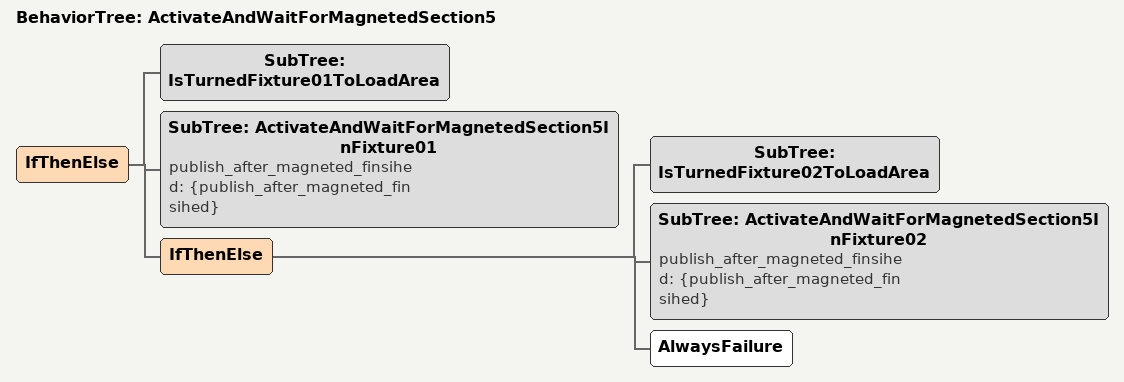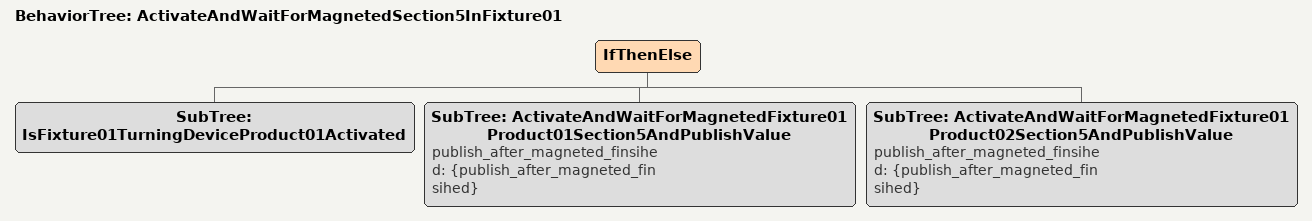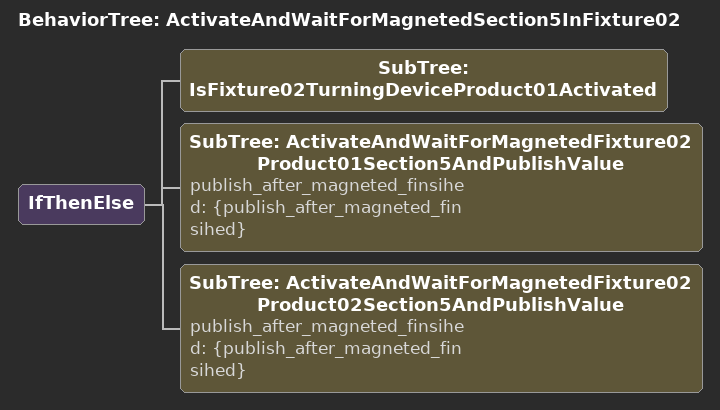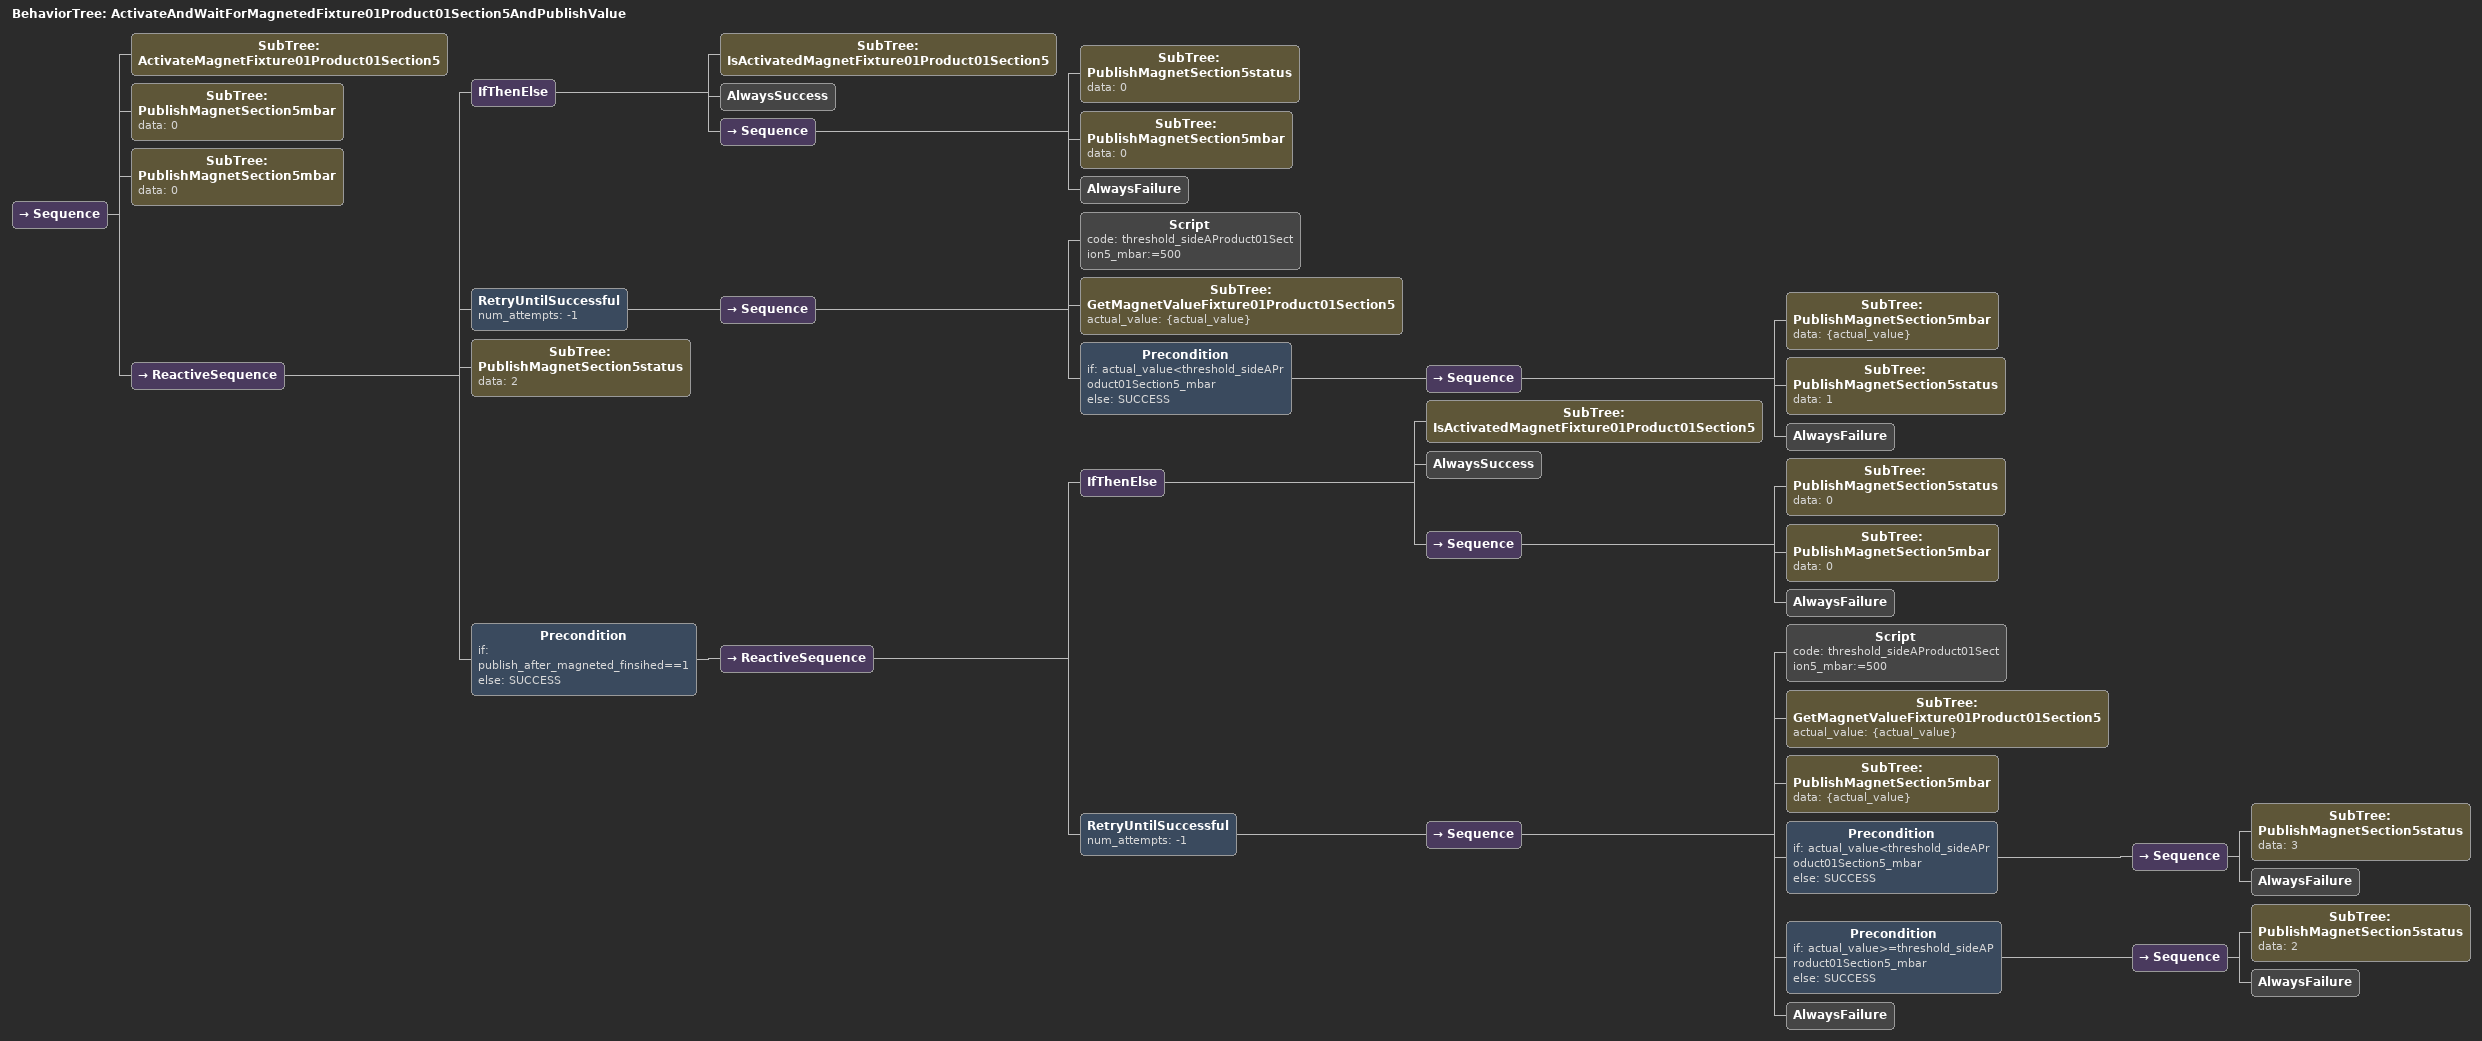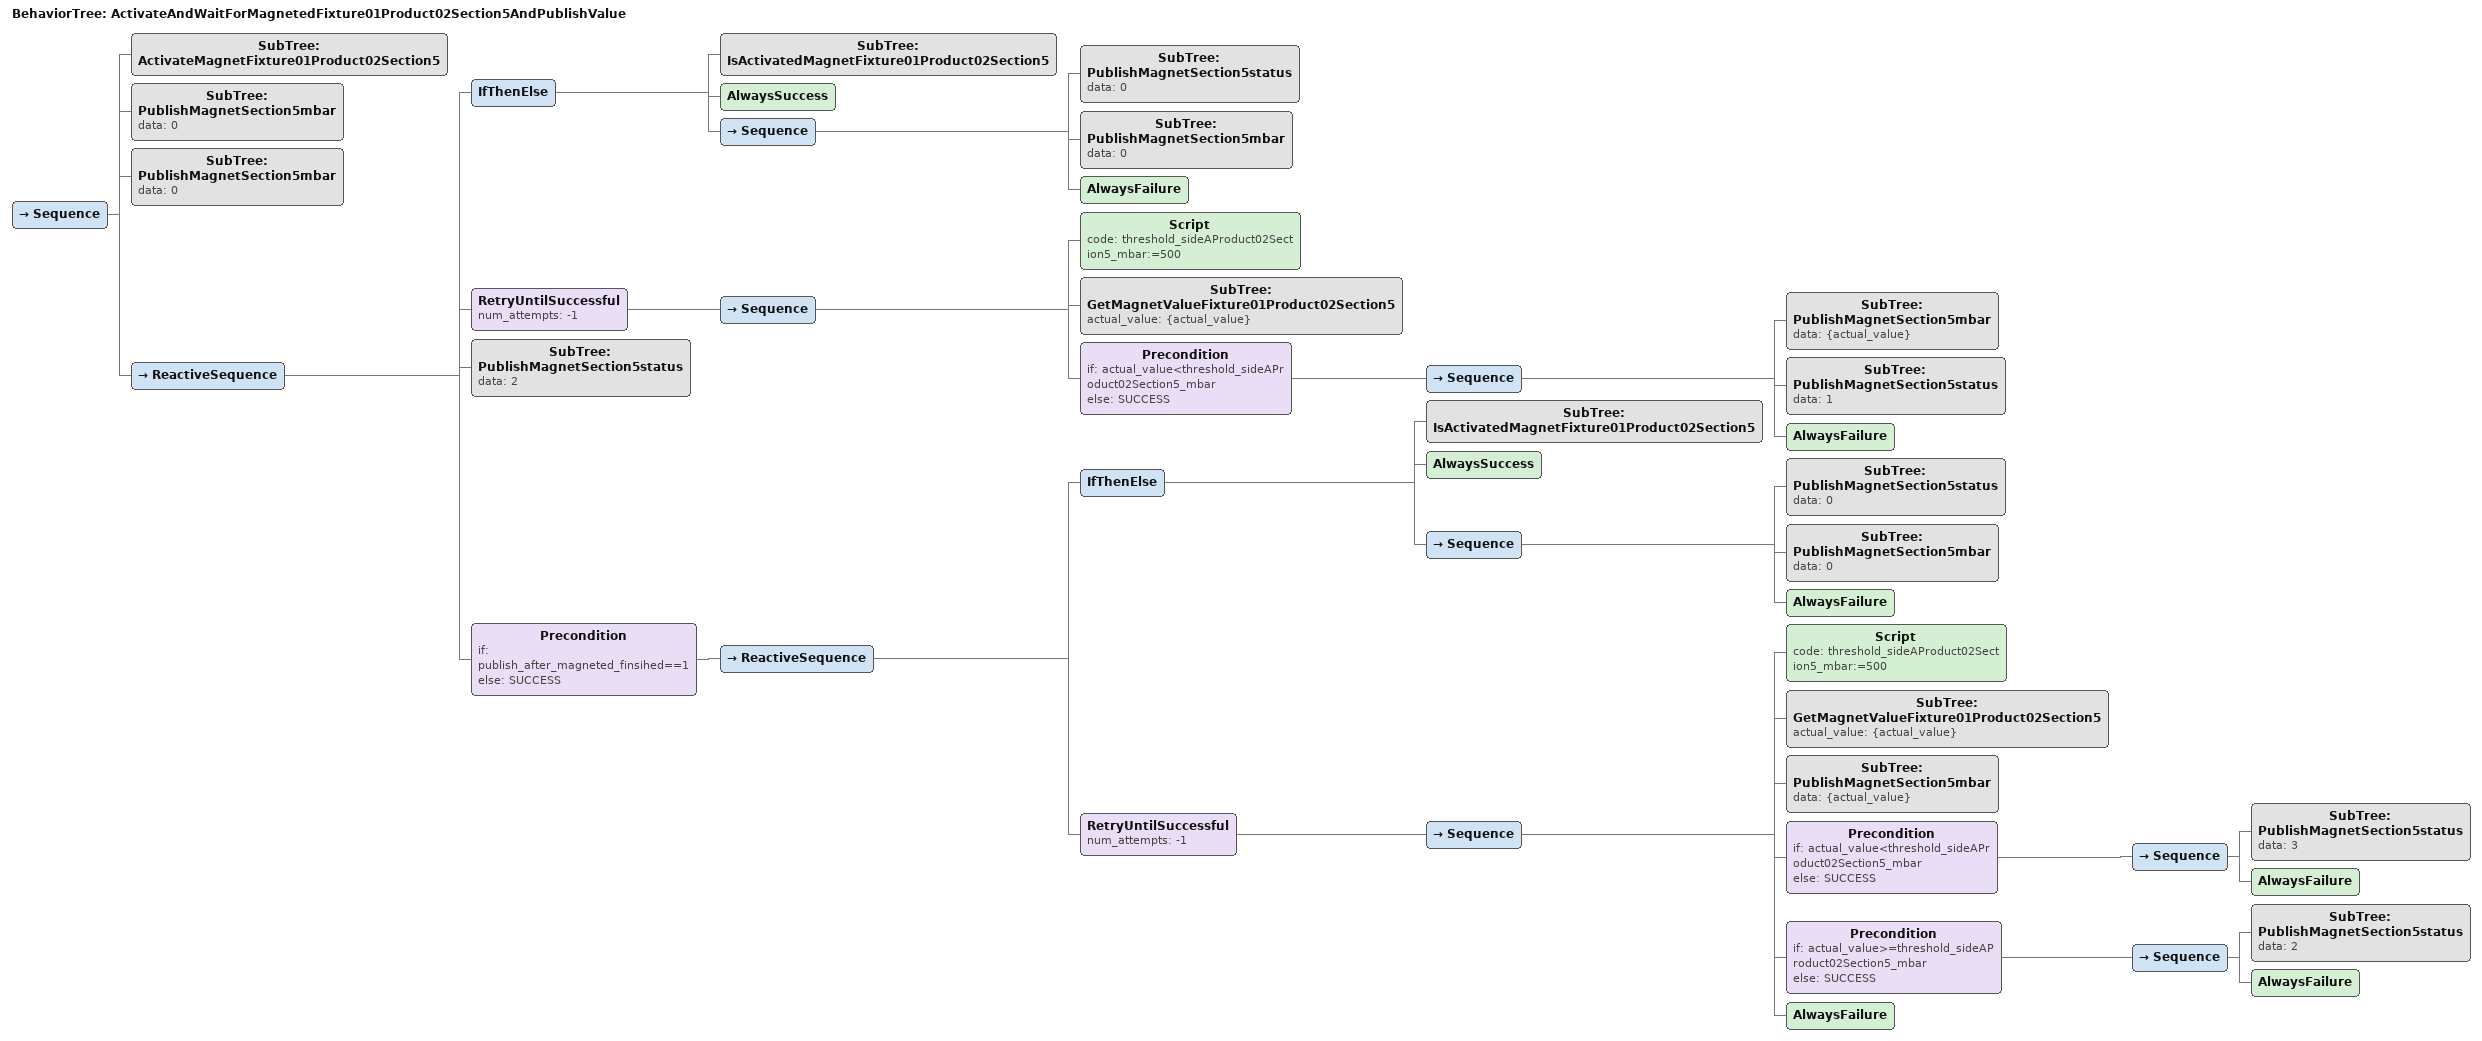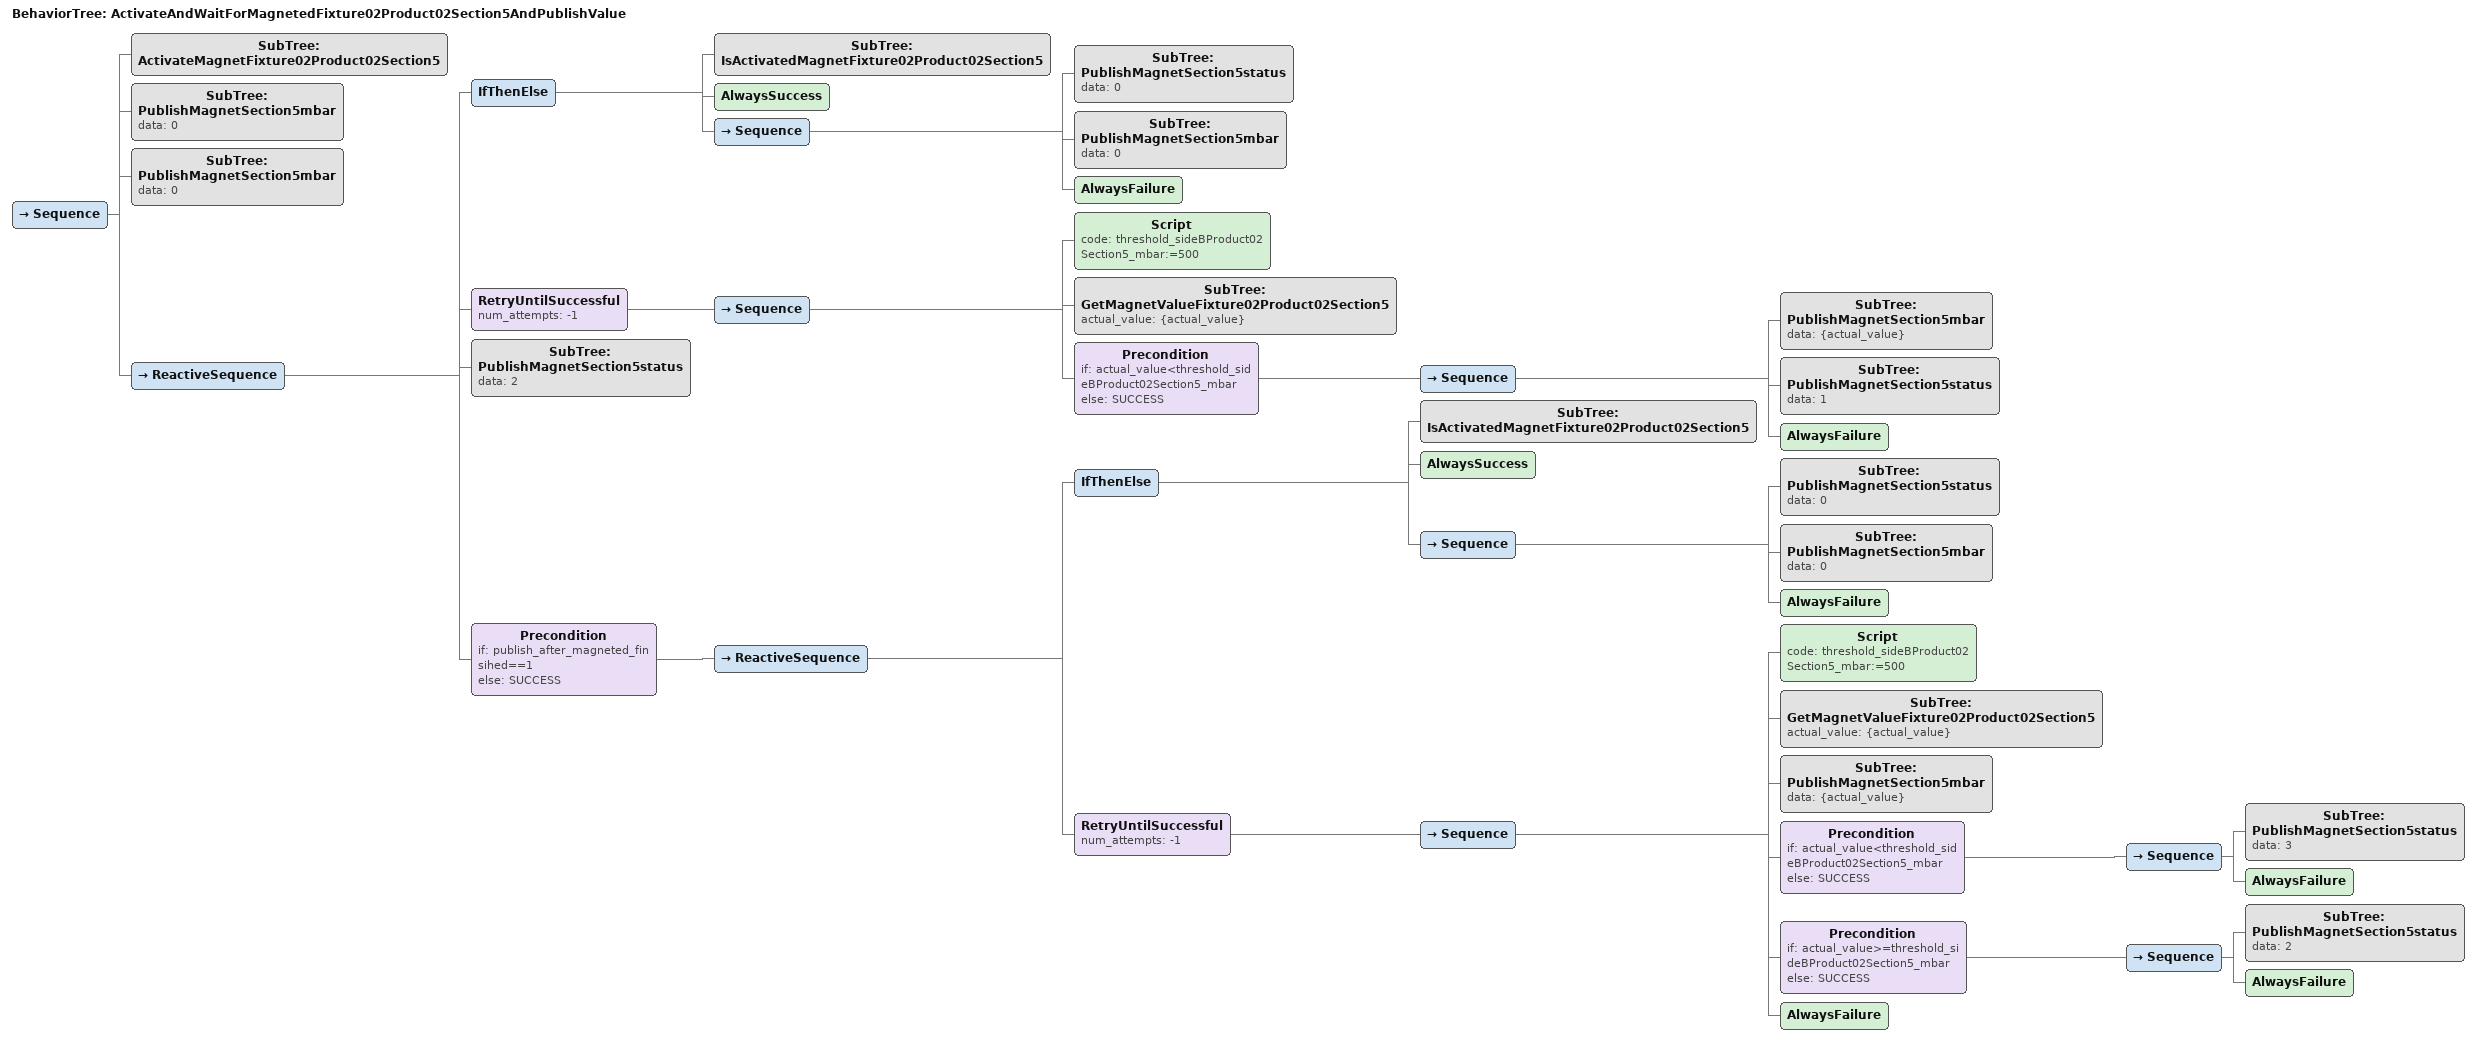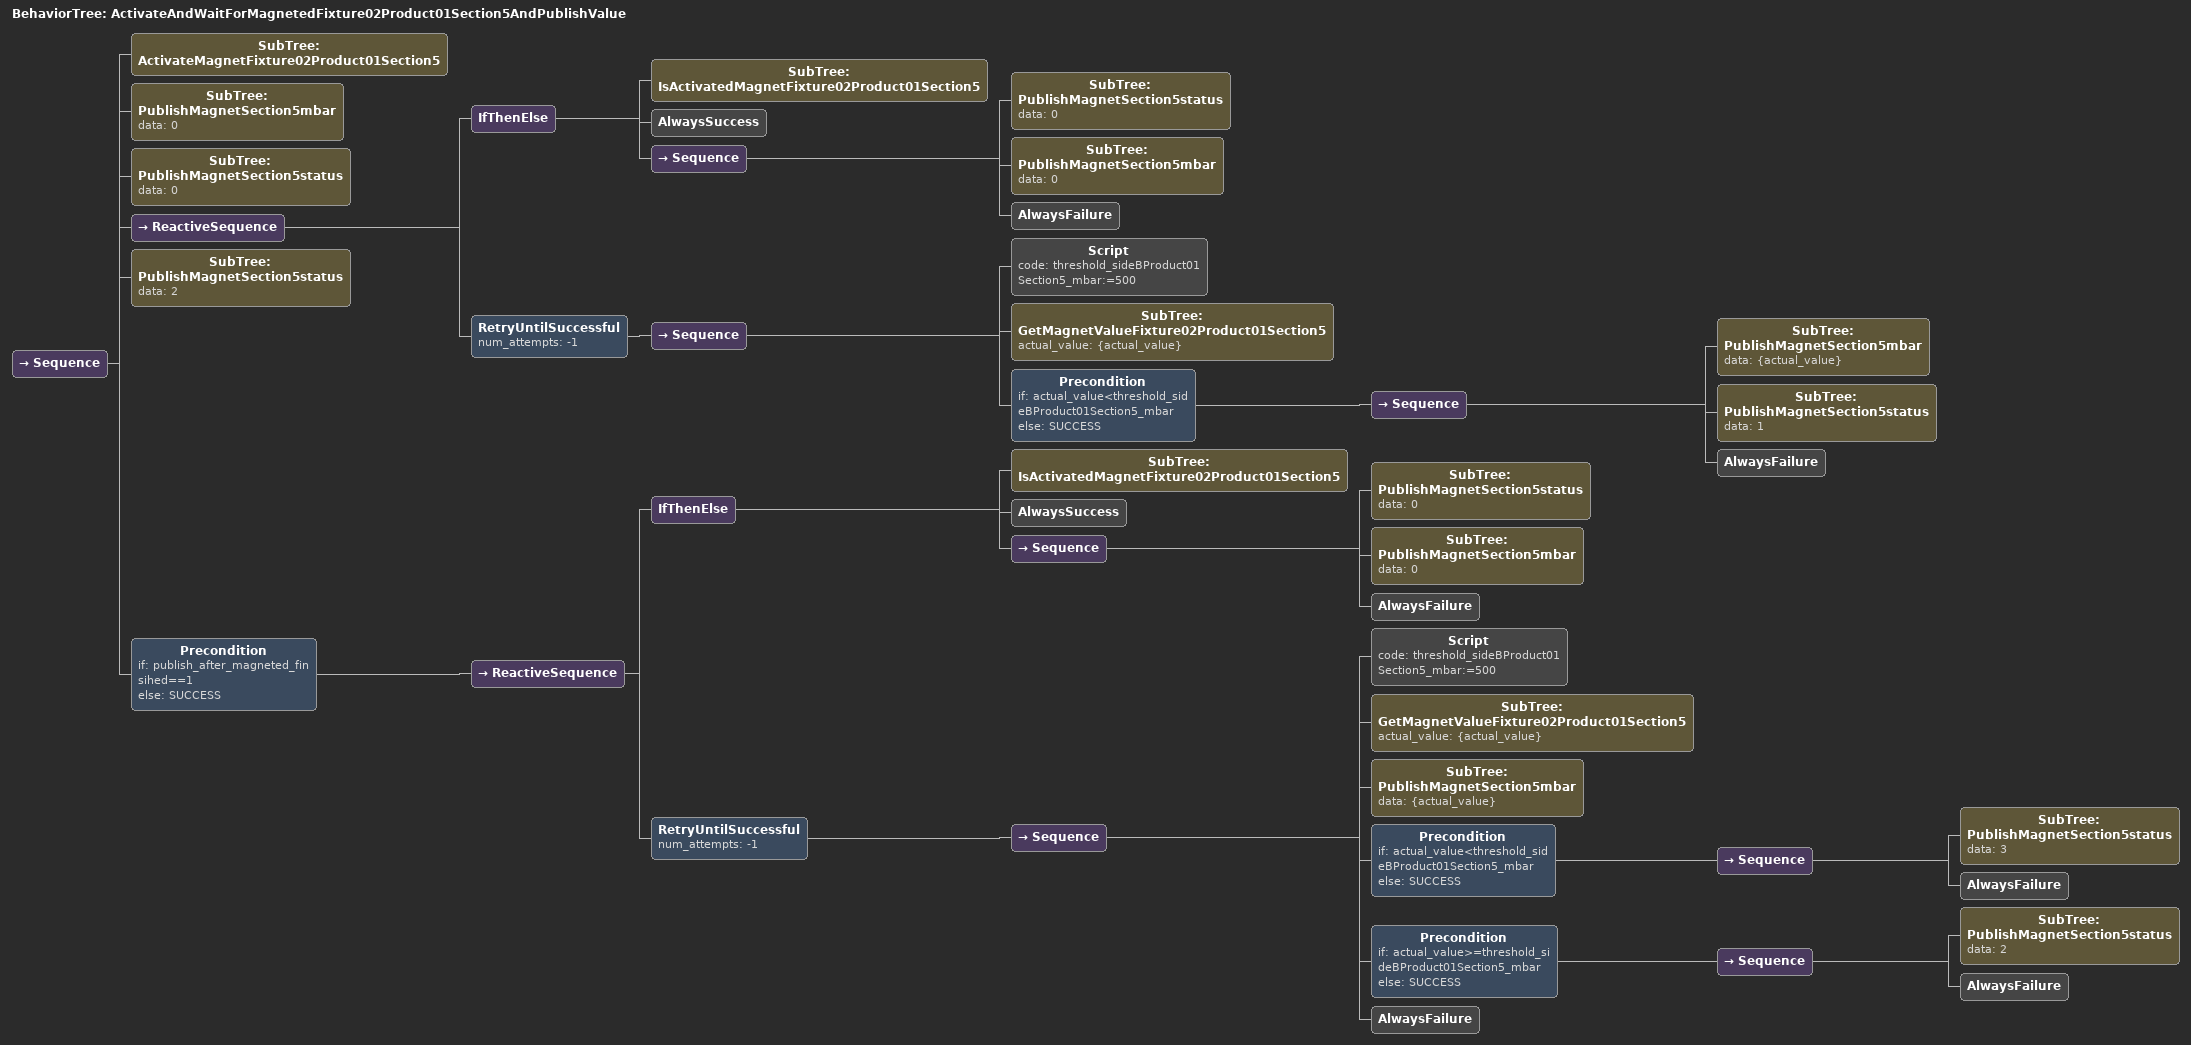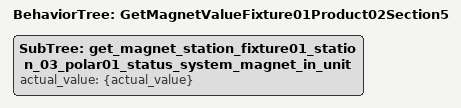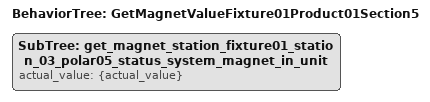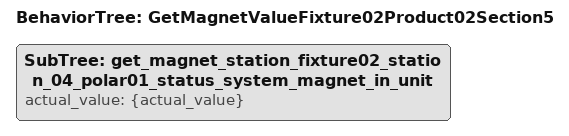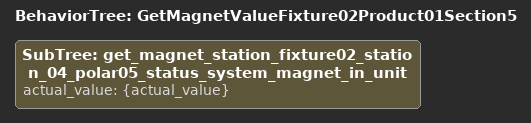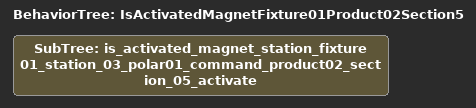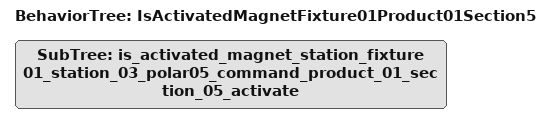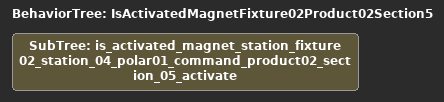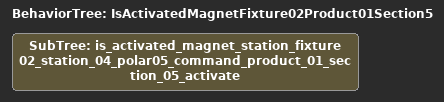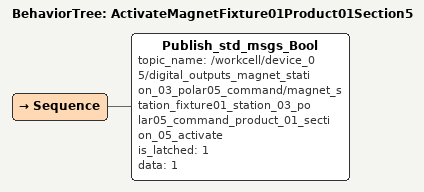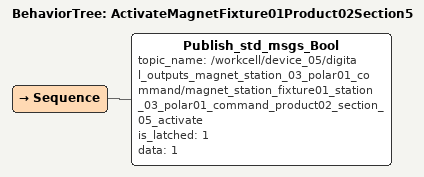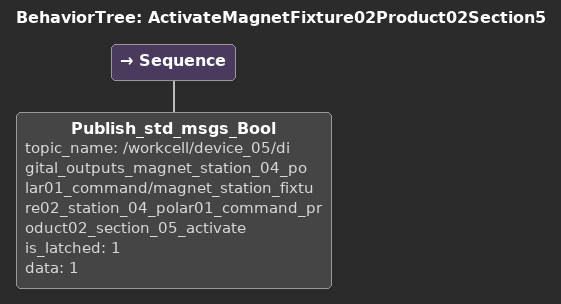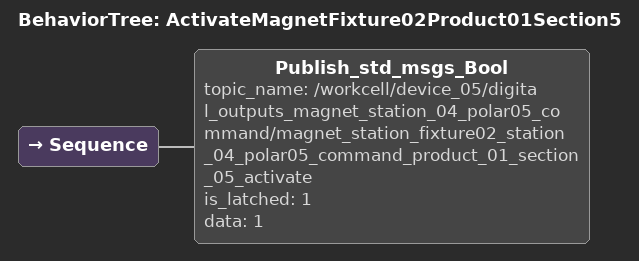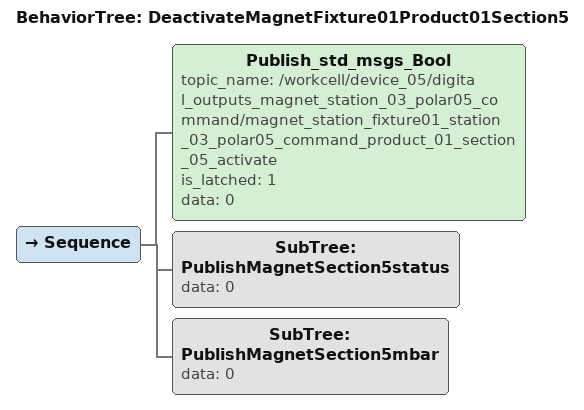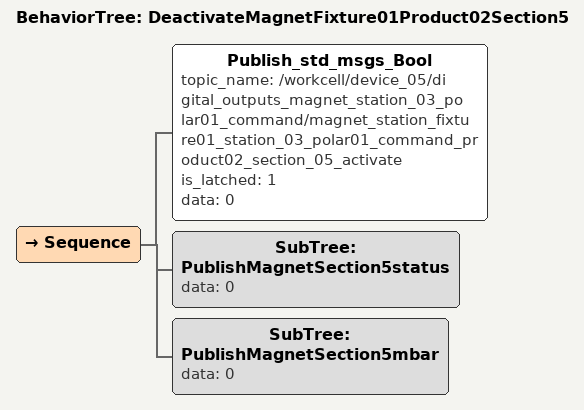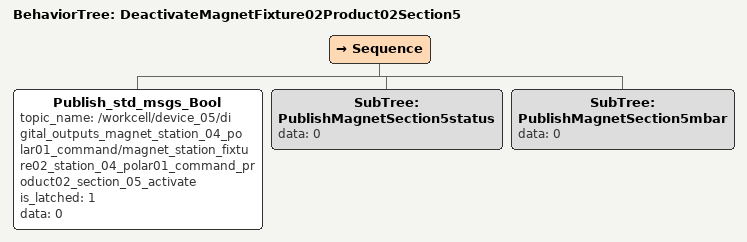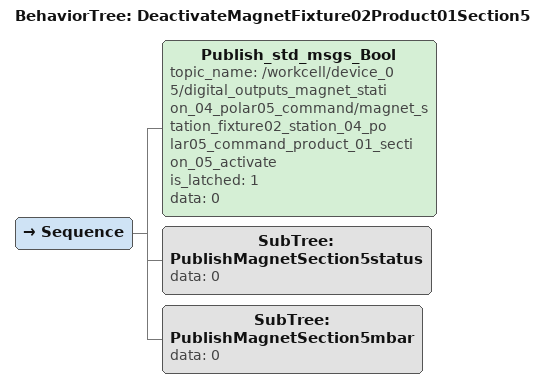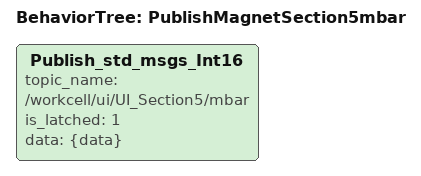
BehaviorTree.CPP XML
<BehaviorTree ID="ActivateAndWaitForMagnetedSection5">
   <IfThenElse>
    <SubTree ID="IsTurnedFixture01ToLoadArea"/>
    <SubTree ID="ActivateAndWaitForMagnetedSection5InFixture01" publish_after_magneted_finsihed="{publish_after_magneted_finsihed}"/>
    <IfThenElse>
      <SubTree ID="IsTurnedFixture02ToLoadArea"/>
      <SubTree ID="ActivateAndWaitForMagnetedSection5InFixture02" publish_after_magneted_finsihed="{publish_after_magneted_finsihed}"/>
      <AlwaysFailure/>
    </IfThenElse>
  </IfThenElse>
</BehaviorTree>

<BehaviorTree ID="ActivateAndWaitForMagnetedSection5InFixture01">
    <IfThenElse>
        <SubTree ID="IsFixture01TurningDeviceProduct01Activated"/>
        <SubTree ID="ActivateAndWaitForMagnetedFixture01Product01Section5AndPublishValue" publish_after_magneted_finsihed="{publish_after_magneted_finsihed}"/>
        <SubTree ID="ActivateAndWaitForMagnetedFixture01Product02Section5AndPublishValue" publish_after_magneted_finsihed="{publish_after_magneted_finsihed}"/>
    </IfThenElse>
</BehaviorTree>

<BehaviorTree ID="ActivateAndWaitForMagnetedSection5InFixture02">
    <IfThenElse>
        <SubTree ID="IsFixture02TurningDeviceProduct01Activated"/>
        <SubTree ID="ActivateAndWaitForMagnetedFixture02Product01Section5AndPublishValue" publish_after_magneted_finsihed="{publish_after_magneted_finsihed}"/>
        <SubTree ID="ActivateAndWaitForMagnetedFixture02Product02Section5AndPublishValue" publish_after_magneted_finsihed="{publish_after_magneted_finsihed}"/>
    </IfThenElse>
</BehaviorTree>

<BehaviorTree ID="ActivateAndWaitForMagnetedFixture01Product01Section5AndPublishValue">
    <Sequence>
        <SubTree ID="ActivateMagnetFixture01Product01Section5"/>
        <SubTree ID="PublishMagnetSection5mbar" data="0"/> <!-- add it when deactivating-->
        <SubTree ID="PublishMagnetSection5mbar" data="0"/>
        <ReactiveSequence>
            <IfThenElse>
                <SubTree ID="IsActivatedMagnetFixture01Product01Section5"/>
                <AlwaysSuccess/>
                <Sequence>
                    <SubTree ID="PublishMagnetSection5status" data="0"/>
                    <SubTree ID="PublishMagnetSection5mbar" data="0"/>
                    <AlwaysFailure/>
                </Sequence>
            </IfThenElse>

            <RetryUntilSuccessful num_attempts="-1">
                <Sequence>
                    <Script code="threshold_sideAProduct01Section5_mbar:=500"/>
                    <SubTree ID="GetMagnetValueFixture01Product01Section5" actual_value="{actual_value}"/>
                    <Precondition if="actual_value&lt;threshold_sideAProduct01Section5_mbar" else="SUCCESS">
                        <Sequence>
                            <SubTree ID="PublishMagnetSection5mbar" data="{actual_value}"/>
                            <SubTree ID="PublishMagnetSection5status" data="1"/>
                            <AlwaysFailure/>
                        </Sequence>
                    </Precondition>
                </Sequence>
            </RetryUntilSuccessful>
            <SubTree ID="PublishMagnetSection5status" data="2"/>
            <Precondition if="publish_after_magneted_finsihed==1" else="SUCCESS">
               <ReactiveSequence>
                    <IfThenElse>
                        <SubTree ID="IsActivatedMagnetFixture01Product01Section5"/>
                        <AlwaysSuccess/>
                        <Sequence>
                            <SubTree ID="PublishMagnetSection5status" data="0"/>
                            <SubTree ID="PublishMagnetSection5mbar" data="0"/>
                            <AlwaysFailure/>
                        </Sequence>
                    </IfThenElse>
                    <RetryUntilSuccessful num_attempts="-1">
                        <Sequence>
                            <Script code="threshold_sideAProduct01Section5_mbar:=500"/>
                            <SubTree ID="GetMagnetValueFixture01Product01Section5" actual_value="{actual_value}"/>
                            <SubTree ID="PublishMagnetSection5mbar" data="{actual_value}"/>
                            <Precondition if="actual_value&lt;threshold_sideAProduct01Section5_mbar" else="SUCCESS">
                                <Sequence>
                                    <SubTree ID="PublishMagnetSection5status" data="3"/>
                                    <AlwaysFailure/>
                                </Sequence>
                            </Precondition>
                            <Precondition if="actual_value>=threshold_sideAProduct01Section5_mbar" else="SUCCESS">
                                <Sequence>
                                    <SubTree ID="PublishMagnetSection5status" data="2"/>
                                    <AlwaysFailure/>
                                </Sequence>
                            </Precondition>
                            <AlwaysFailure/>
                        </Sequence>
                    </RetryUntilSuccessful>
                </ReactiveSequence>
            </Precondition>
        </ReactiveSequence>
    </Sequence>
</BehaviorTree>

<BehaviorTree ID="ActivateAndWaitForMagnetedFixture01Product02Section5AndPublishValue">
   <Sequence>
        <SubTree ID="ActivateMagnetFixture01Product02Section5"/>
        <SubTree ID="PublishMagnetSection5mbar" data="0"/> <!-- add it when deactivating-->
        <SubTree ID="PublishMagnetSection5mbar" data="0"/>
        <ReactiveSequence>
            <IfThenElse>
                <SubTree ID="IsActivatedMagnetFixture01Product02Section5"/>
                <AlwaysSuccess/>
                <Sequence>
                    <SubTree ID="PublishMagnetSection5status" data="0"/>
                    <SubTree ID="PublishMagnetSection5mbar" data="0"/>
                    <AlwaysFailure/>
                </Sequence>
            </IfThenElse>

            <RetryUntilSuccessful num_attempts="-1">
                <Sequence>
                    <Script code="threshold_sideAProduct02Section5_mbar:=500"/>
                    <SubTree ID="GetMagnetValueFixture01Product02Section5" actual_value="{actual_value}"/>
                    <Precondition if="actual_value&lt;threshold_sideAProduct02Section5_mbar" else="SUCCESS">
                        <Sequence>
                            <SubTree ID="PublishMagnetSection5mbar" data="{actual_value}"/>
                            <SubTree ID="PublishMagnetSection5status" data="1"/>
                            <AlwaysFailure/>
                        </Sequence>
                    </Precondition>
                </Sequence>
            </RetryUntilSuccessful>
            <SubTree ID="PublishMagnetSection5status" data="2"/>
            <Precondition if="publish_after_magneted_finsihed==1" else="SUCCESS">
                 <ReactiveSequence>
                    <IfThenElse>
                        <SubTree ID="IsActivatedMagnetFixture01Product02Section5"/>
                        <AlwaysSuccess/>
                        <Sequence>
                            <SubTree ID="PublishMagnetSection5status" data="0"/>
                            <SubTree ID="PublishMagnetSection5mbar" data="0"/>
                            <AlwaysFailure/>
                        </Sequence>
                    </IfThenElse>
                    <RetryUntilSuccessful num_attempts="-1">
                        <Sequence>
                            <Script code="threshold_sideAProduct02Section5_mbar:=500"/>
                            <SubTree ID="GetMagnetValueFixture01Product02Section5" actual_value="{actual_value}"/>
                            <SubTree ID="PublishMagnetSection5mbar" data="{actual_value}"/>
                            <Precondition if="actual_value&lt;threshold_sideAProduct02Section5_mbar" else="SUCCESS">
                                <Sequence>
                                    <SubTree ID="PublishMagnetSection5status" data="3"/>
                                    <AlwaysFailure/>
                                </Sequence>
                            </Precondition>
                            <Precondition if="actual_value>=threshold_sideAProduct02Section5_mbar" else="SUCCESS">
                                <Sequence>
                                    <SubTree ID="PublishMagnetSection5status" data="2"/>
                                    <AlwaysFailure/>
                                </Sequence>
                            </Precondition>
                            <AlwaysFailure/>
                        </Sequence>
                    </RetryUntilSuccessful>
                </ReactiveSequence>
            </Precondition>
        </ReactiveSequence>
    </Sequence>
</BehaviorTree>

<BehaviorTree ID="ActivateAndWaitForMagnetedFixture02Product02Section5AndPublishValue">
    <Sequence>
        <SubTree ID="ActivateMagnetFixture02Product02Section5"/>
        <SubTree ID="PublishMagnetSection5mbar" data="0"/> <!-- add it when deactivating-->
        <SubTree ID="PublishMagnetSection5mbar" data="0"/>
        <ReactiveSequence>
            <IfThenElse>
                <SubTree ID="IsActivatedMagnetFixture02Product02Section5"/>
                <AlwaysSuccess/>
                <Sequence>
                    <SubTree ID="PublishMagnetSection5status" data="0"/>
                    <SubTree ID="PublishMagnetSection5mbar" data="0"/>
                    <AlwaysFailure/>
                </Sequence>
            </IfThenElse>

            <RetryUntilSuccessful num_attempts="-1">
                <Sequence>
                    <Script code="threshold_sideBProduct02Section5_mbar:=500"/>
                    <SubTree ID="GetMagnetValueFixture02Product02Section5" actual_value="{actual_value}"/>
                    <Precondition if="actual_value&lt;threshold_sideBProduct02Section5_mbar" else="SUCCESS">
                        <Sequence>
                            <SubTree ID="PublishMagnetSection5mbar" data="{actual_value}"/>
                            <SubTree ID="PublishMagnetSection5status" data="1"/>
                            <AlwaysFailure/>
                        </Sequence>
                    </Precondition>
                </Sequence>
            </RetryUntilSuccessful>
            <SubTree ID="PublishMagnetSection5status" data="2"/>
            <Precondition if="publish_after_magneted_finsihed==1" else="SUCCESS">
                <ReactiveSequence>
                    <IfThenElse>
                        <SubTree ID="IsActivatedMagnetFixture02Product02Section5"/>
                        <AlwaysSuccess/>
                        <Sequence>
                            <SubTree ID="PublishMagnetSection5status" data="0"/>
                            <SubTree ID="PublishMagnetSection5mbar" data="0"/>
                            <AlwaysFailure/>
                        </Sequence>
                    </IfThenElse>
                    <RetryUntilSuccessful num_attempts="-1">
                        <Sequence>
                            <Script code="threshold_sideBProduct02Section5_mbar:=500"/>
                            <SubTree ID="GetMagnetValueFixture02Product02Section5" actual_value="{actual_value}"/>
                            <SubTree ID="PublishMagnetSection5mbar" data="{actual_value}"/>
                            <Precondition if="actual_value&lt;threshold_sideBProduct02Section5_mbar" else="SUCCESS">
                                <Sequence>
                                    <SubTree ID="PublishMagnetSection5status" data="3"/>
                                    <AlwaysFailure/>
                                </Sequence>
                            </Precondition>
                            <Precondition if="actual_value>=threshold_sideBProduct02Section5_mbar" else="SUCCESS">
                                <Sequence>
                                    <SubTree ID="PublishMagnetSection5status" data="2"/>
                                    <AlwaysFailure/>
                                </Sequence>
                            </Precondition>
                            <AlwaysFailure/>
                        </Sequence>
                    </RetryUntilSuccessful>
                </ReactiveSequence>
            </Precondition>
        </ReactiveSequence>
    </Sequence>
</BehaviorTree>

<BehaviorTree ID="ActivateAndWaitForMagnetedFixture02Product01Section5AndPublishValue">
    <Sequence>
        <SubTree ID="ActivateMagnetFixture02Product01Section5"/>
        <SubTree ID="PublishMagnetSection5mbar" data="0"/> <!-- add it when deactivating-->
        <SubTree ID="PublishMagnetSection5status" data="0"/>
        <ReactiveSequence>
            <IfThenElse>
                <SubTree ID="IsActivatedMagnetFixture02Product01Section5"/>
                <AlwaysSuccess/>
                <Sequence>
                    <SubTree ID="PublishMagnetSection5status" data="0"/>
                    <SubTree ID="PublishMagnetSection5mbar" data="0"/>
                    <AlwaysFailure/>
                </Sequence>
            </IfThenElse>

            <RetryUntilSuccessful num_attempts="-1">
                <Sequence>
                    <Script code="threshold_sideBProduct01Section5_mbar:=500"/>
                    <SubTree ID="GetMagnetValueFixture02Product01Section5" actual_value="{actual_value}"/>
                    <Precondition if="actual_value&lt;threshold_sideBProduct01Section5_mbar" else="SUCCESS">
                        <Sequence>
                            <SubTree ID="PublishMagnetSection5mbar" data="{actual_value}"/>
                            <SubTree ID="PublishMagnetSection5status" data="1"/>
                            <AlwaysFailure/>
                        </Sequence>
                    </Precondition>
                </Sequence>
            </RetryUntilSuccessful>
        </ReactiveSequence>
        <SubTree ID="PublishMagnetSection5status" data="2"/>
        <Precondition if="publish_after_magneted_finsihed==1" else="SUCCESS">
            <ReactiveSequence>
                <IfThenElse>
                    <SubTree ID="IsActivatedMagnetFixture02Product01Section5"/>
                    <AlwaysSuccess/>
                    <Sequence>
                        <SubTree ID="PublishMagnetSection5status" data="0"/>
                        <SubTree ID="PublishMagnetSection5mbar" data="0"/>
                        <AlwaysFailure/>
                    </Sequence>
                </IfThenElse>
                <RetryUntilSuccessful num_attempts="-1">
                    <Sequence>
                        <Script code="threshold_sideBProduct01Section5_mbar:=500"/>
                        <SubTree ID="GetMagnetValueFixture02Product01Section5" actual_value="{actual_value}"/>
                        <SubTree ID="PublishMagnetSection5mbar" data="{actual_value}"/>
                        <Precondition if="actual_value&lt;threshold_sideBProduct01Section5_mbar" else="SUCCESS">
                            <Sequence>
                                <SubTree ID="PublishMagnetSection5status" data="3"/>
                                <AlwaysFailure/>
                            </Sequence>
                        </Precondition>
                        <Precondition if="actual_value>=threshold_sideBProduct01Section5_mbar" else="SUCCESS">
                            <Sequence>
                                <SubTree ID="PublishMagnetSection5status" data="2"/>
                                <AlwaysFailure/>
                            </Sequence>
                        </Precondition>
                        <AlwaysFailure/>
                    </Sequence>
                </RetryUntilSuccessful>
            </ReactiveSequence>
        </Precondition>
    </Sequence>
</BehaviorTree>

<BehaviorTree ID="GetMagnetValueFixture01Product02Section5">
    <SubTree ID="get_magnet_station_fixture01_station_03_polar01_status_system_magnet_in_unit" actual_value="{actual_value}"/>
</BehaviorTree>

<BehaviorTree ID="GetMagnetValueFixture01Product01Section5">
    <SubTree ID="get_magnet_station_fixture01_station_03_polar05_status_system_magnet_in_unit" actual_value="{actual_value}"/>
</BehaviorTree>

<BehaviorTree ID="GetMagnetValueFixture02Product02Section5">
    <SubTree ID="get_magnet_station_fixture02_station_04_polar01_status_system_magnet_in_unit" actual_value="{actual_value}"/>
</BehaviorTree>

<BehaviorTree ID="GetMagnetValueFixture02Product01Section5">
    <SubTree ID="get_magnet_station_fixture02_station_04_polar05_status_system_magnet_in_unit" actual_value="{actual_value}"/>
</BehaviorTree>

<BehaviorTree ID="IsActivatedMagnetFixture01Product02Section5">
    <SubTree ID="is_activated_magnet_station_fixture01_station_03_polar01_command_product02_section_05_activate"/>
</BehaviorTree>

<BehaviorTree ID="IsActivatedMagnetFixture01Product01Section5">
    <SubTree ID="is_activated_magnet_station_fixture01_station_03_polar05_command_product_01_section_05_activate"/>
</BehaviorTree>

<BehaviorTree ID="IsActivatedMagnetFixture02Product02Section5">
    <SubTree ID="is_activated_magnet_station_fixture02_station_04_polar01_command_product02_section_05_activate"/>
</BehaviorTree>

<BehaviorTree ID="IsActivatedMagnetFixture02Product01Section5">
    <SubTree ID="is_activated_magnet_station_fixture02_station_04_polar05_command_product_01_section_05_activate"/>
</BehaviorTree>

<BehaviorTree ID="ActivateMagnetFixture01Product01Section5">
    <Sequence>
        <Publish_std_msgs_Bool topic_name="/workcell/device_05/digital_outputs_magnet_station_03_polar05_command/magnet_station_fixture01_station_03_polar05_command_product_01_section_05_activate" is_latched="1" data="1"/>
    </Sequence>
</BehaviorTree>

<BehaviorTree ID="ActivateMagnetFixture01Product02Section5">
    <Sequence>
        <Publish_std_msgs_Bool topic_name="/workcell/device_05/digital_outputs_magnet_station_03_polar01_command/magnet_station_fixture01_station_03_polar01_command_product02_section_05_activate" is_latched="1" data="1"/>
    </Sequence>
</BehaviorTree>

<BehaviorTree ID="ActivateMagnetFixture02Product02Section5">
    <Sequence>
        <Publish_std_msgs_Bool topic_name="/workcell/device_05/digital_outputs_magnet_station_04_polar01_command/magnet_station_fixture02_station_04_polar01_command_product02_section_05_activate" is_latched="1" data="1"/>
    </Sequence>
</BehaviorTree>

<BehaviorTree ID="ActivateMagnetFixture02Product01Section5">
    <Sequence>
        <Publish_std_msgs_Bool topic_name="/workcell/device_05/digital_outputs_magnet_station_04_polar05_command/magnet_station_fixture02_station_04_polar05_command_product_01_section_05_activate" is_latched="1" data="1"/>
    </Sequence>
</BehaviorTree>

<BehaviorTree ID="DeactivateMagnetFixture01Product01Section5">
  <Sequence>
        <Publish_std_msgs_Bool topic_name="/workcell/device_05/digital_outputs_magnet_station_03_polar05_command/magnet_station_fixture01_station_03_polar05_command_product_01_section_05_activate" is_latched="1" data="0"/>
        <SubTree ID="PublishMagnetSection5status" data="0"/>
        <SubTree ID="PublishMagnetSection5mbar" data="0"/>
  </Sequence>
</BehaviorTree>

<BehaviorTree ID="DeactivateMagnetFixture01Product02Section5">
    <Sequence>
        <Publish_std_msgs_Bool topic_name="/workcell/device_05/digital_outputs_magnet_station_03_polar01_command/magnet_station_fixture01_station_03_polar01_command_product02_section_05_activate" is_latched="1" data="0"/>
        <SubTree ID="PublishMagnetSection5status" data="0"/>
        <SubTree ID="PublishMagnetSection5mbar" data="0"/>
    </Sequence>
</BehaviorTree>

<BehaviorTree ID="DeactivateMagnetFixture02Product02Section5">
    <Sequence>
        <Publish_std_msgs_Bool topic_name="/workcell/device_05/digital_outputs_magnet_station_04_polar01_command/magnet_station_fixture02_station_04_polar01_command_product02_section_05_activate" is_latched="1" data="0"/>
        <SubTree ID="PublishMagnetSection5status" data="0"/>
        <SubTree ID="PublishMagnetSection5mbar" data="0"/>
    </Sequence>
</BehaviorTree>

<BehaviorTree ID="DeactivateMagnetFixture02Product01Section5">
    <Sequence>
        <Publish_std_msgs_Bool topic_name="/workcell/device_05/digital_outputs_magnet_station_04_polar05_command/magnet_station_fixture02_station_04_polar05_command_product_01_section_05_activate" is_latched="1" data="0"/>
        <SubTree ID="PublishMagnetSection5status" data="0"/>
        <SubTree ID="PublishMagnetSection5mbar" data="0"/>
    </Sequence>
</BehaviorTree>

<BehaviorTree ID="PublishMagnetSection5mbar">
    <Publish_std_msgs_Int16 topic_name="/workcell/ui/UI_Section5/mbar" is_latched="1" data="{data}"/>
</BehaviorTree>
